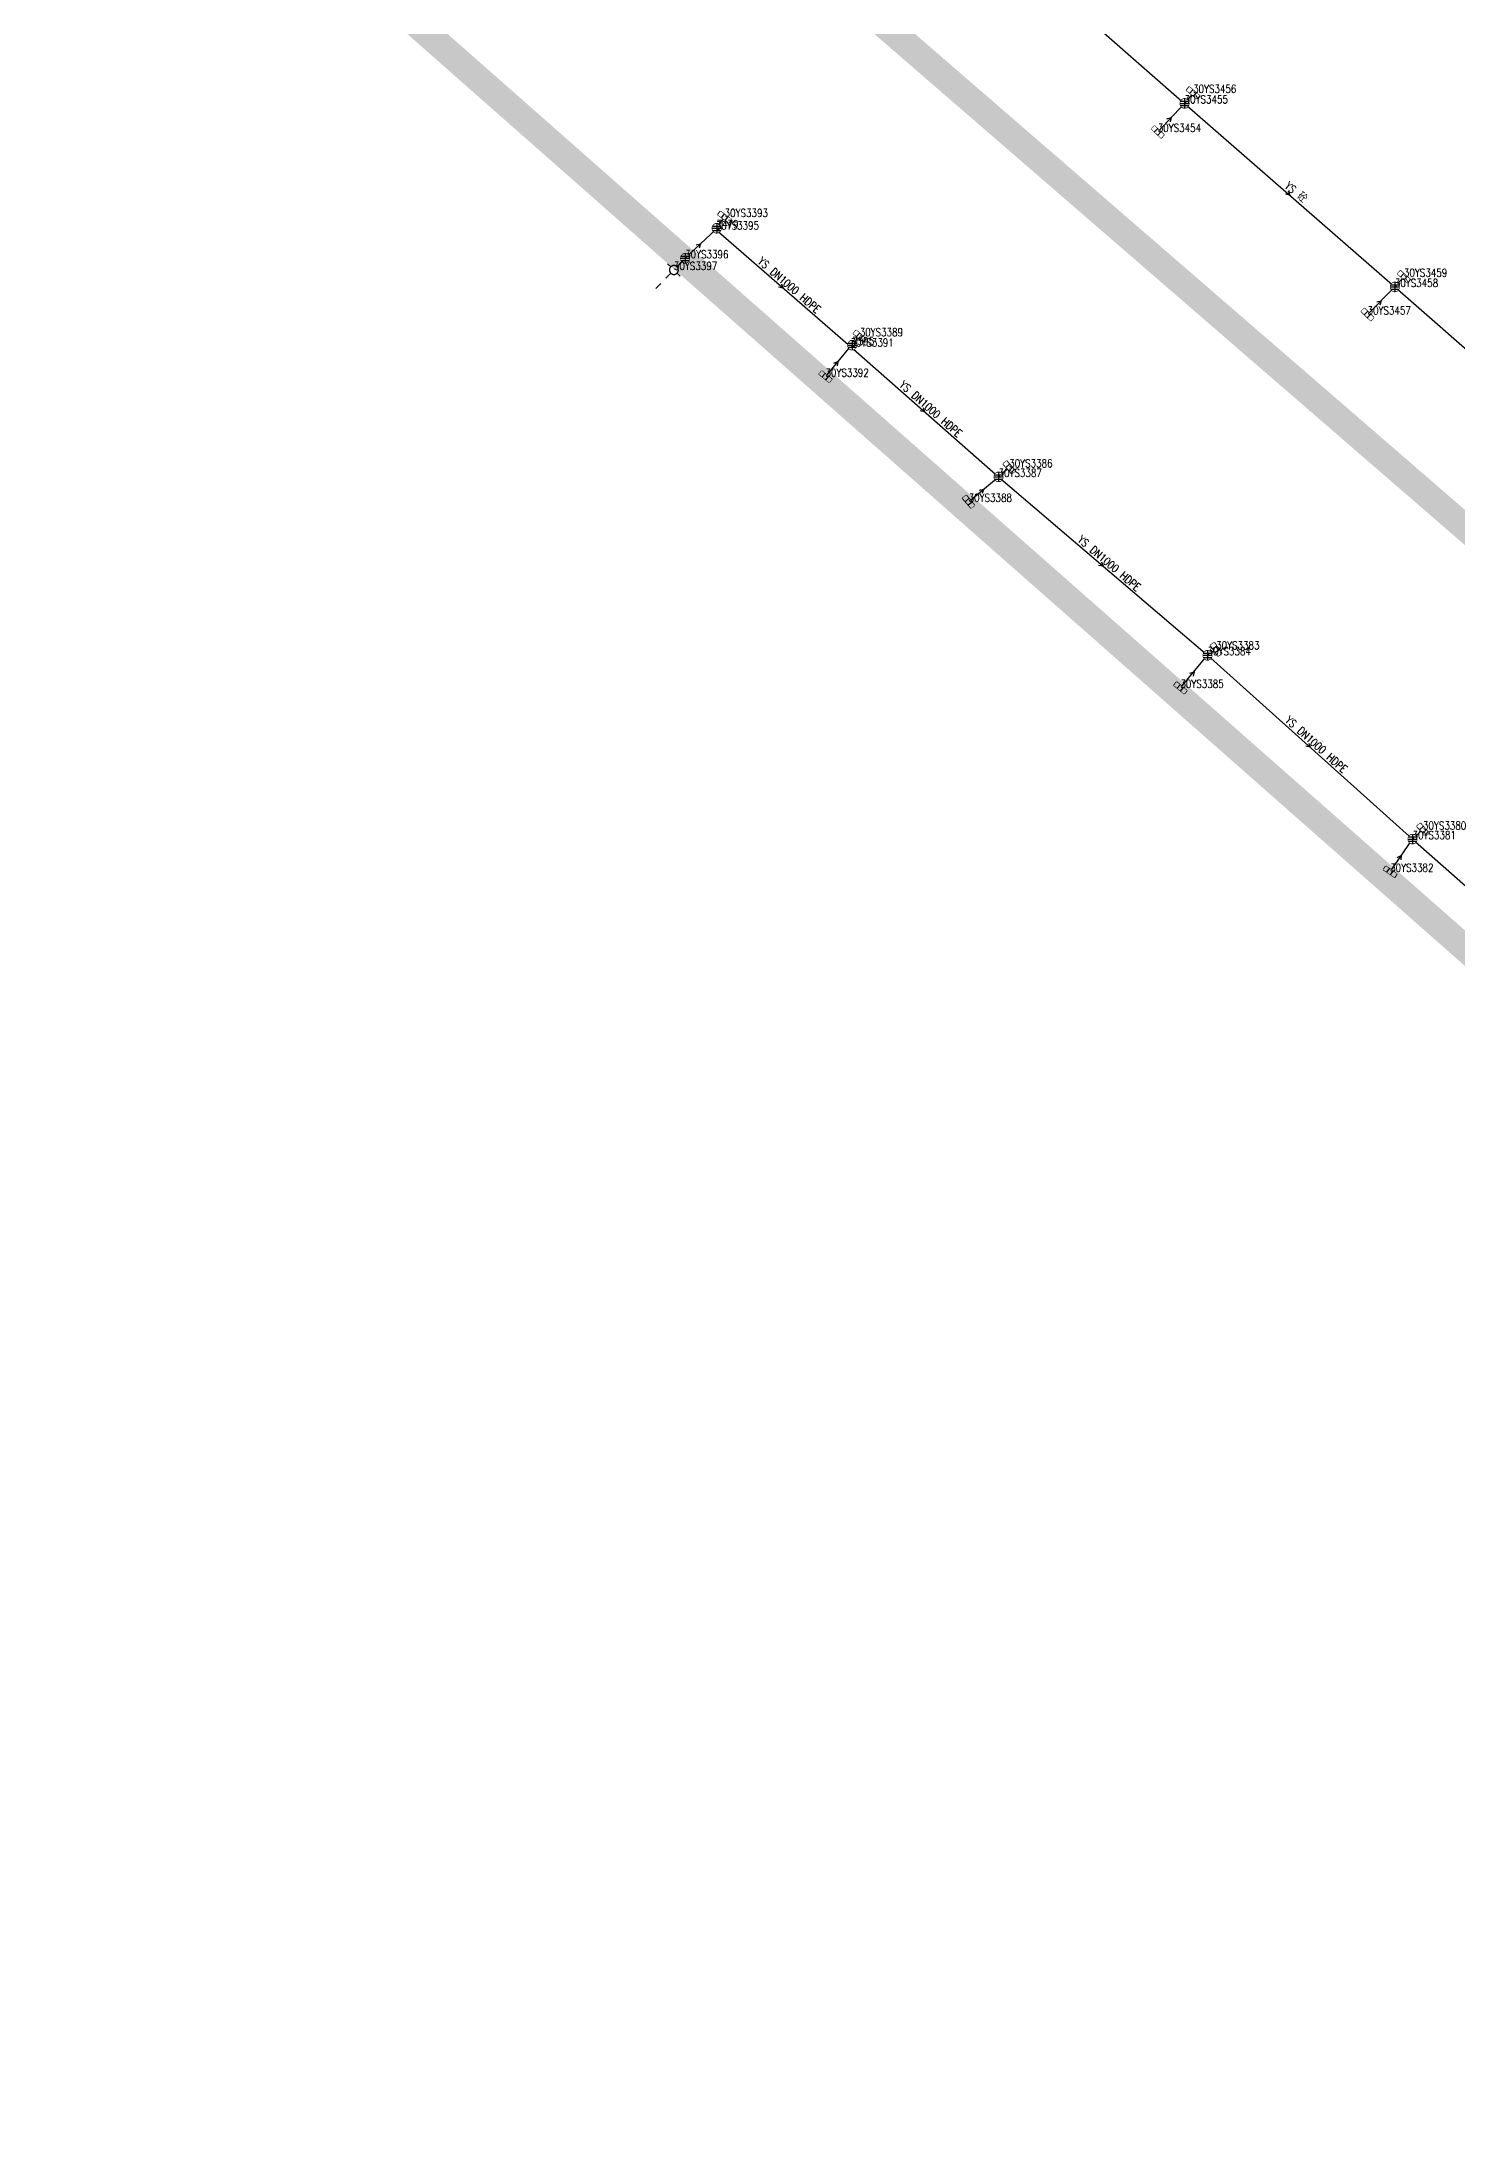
# Model space of a CAD drawing. Extents: x 78813 to 99477, y 2421021 to 2448125.
# Drawn here: x 84933.7 to 85092.8, y 2431151.4 to 2431387.5 of the extents above; entities that cross this region are included whole.
import ezdxf
from ezdxf.enums import TextEntityAlignment as Align

# ---------------------------------------------------------------- set-up
doc = ezdxf.new("R2010")
doc.units = 0
doc.set_wipeout_variables(frame=1)
doc.layers.get('0').update_dxf_attribs({"linetype": 'CONTINUOUS'})
doc.layers.add('DX_YS', color=42, linetype='CONTINUOUS')
doc.layers.add('道路', color=5, linetype='CONTINUOUS')
doc.layers.add('YSANNEXE', color=7, linetype='CONTINUOUS', true_color=0xcc9900)
doc.layers.add('YSLINE', color=7, linetype='CONTINUOUS', true_color=0xcc9900)
doc.styles.add('CcNameZT', font='txt.SHX', dxfattribs={"width": 0.8, "bigfont": 'HZTXT.SHX'})
doc.styles.get("Standard").update_dxf_attribs({"font": 'txt.shx', "bigfont": 'hztxt.shx'})

# ---------------------------------------------------------------- blocks, each defined once
blk = doc.blocks.new('PS管线点')
blk.add_wipeout([(0.5, 0), (0.5, 0.03), (0.5, 0.07), (0.49, 0.1), (0.48, 0.14), (0.47, 0.17), (0.46, 0.2), (0.44, 0.23), (0.42, 0.26), (0.4, 0.29), (0.38, 0.32), (0.36, 0.35), (0.33, 0.37), (0.31, 0.39), (0.28, 0.41), (0.25, 0.43), (0.22, 0.45), (0.19, 0.46), (0.15, 0.48), (0.12, 0.49), (0.09, 0.49), (0.05, 0.5), (0.02, 0.5), (-0.02, 0.5), (-0.05, 0.5), (-0.09, 0.49), (-0.12, 0.49), (-0.15, 0.48), (-0.19, 0.46), (-0.22, 0.45), (-0.25, 0.43), (-0.28, 0.41), (-0.31, 0.39), (-0.33, 0.37), (-0.36, 0.35), (-0.38, 0.32), (-0.4, 0.29), (-0.42, 0.26), (-0.44, 0.23), (-0.46, 0.2), (-0.47, 0.17), (-0.48, 0.14), (-0.49, 0.1), (-0.5, 0.07), (-0.5, 0.03), (-0.5, 0), (-0.5, -0.03), (-0.5, -0.07), (-0.49, -0.1), (-0.48, -0.14), (-0.47, -0.17), (-0.46, -0.2), (-0.44, -0.23), (-0.42, -0.26), (-0.4, -0.29), (-0.38, -0.32), (-0.36, -0.35), (-0.33, -0.37), (-0.31, -0.39), (-0.28, -0.41), (-0.25, -0.43), (-0.22, -0.45), (-0.19, -0.46), (-0.15, -0.48), (-0.12, -0.49), (-0.09, -0.49), (-0.05, -0.5), (-0.02, -0.5), (0.02, -0.5), (0.05, -0.5), (0.09, -0.49), (0.12, -0.49), (0.15, -0.48), (0.19, -0.46), (0.22, -0.45), (0.25, -0.43), (0.28, -0.41), (0.31, -0.39), (0.33, -0.37), (0.36, -0.35), (0.38, -0.32), (0.4, -0.29), (0.42, -0.26), (0.44, -0.23), (0.46, -0.2), (0.47, -0.17), (0.48, -0.14), (0.49, -0.1), (0.5, -0.07)])
blk.add_lwpolyline([(0.5, 0), (0.5, 0.03), (0.5, 0.07), (0.49, 0.1), (0.48, 0.14), (0.47, 0.17), (0.46, 0.2), (0.44, 0.23), (0.42, 0.26), (0.4, 0.29), (0.38, 0.32), (0.36, 0.35), (0.33, 0.37), (0.31, 0.39), (0.28, 0.41), (0.25, 0.43), (0.22, 0.45), (0.19, 0.46), (0.15, 0.48), (0.12, 0.49), (0.09, 0.49), (0.05, 0.5), (0.02, 0.5), (-0.02, 0.5), (-0.05, 0.5), (-0.09, 0.49), (-0.12, 0.49), (-0.15, 0.48), (-0.19, 0.46), (-0.22, 0.45), (-0.25, 0.43), (-0.28, 0.41), (-0.31, 0.39), (-0.33, 0.37), (-0.36, 0.35), (-0.38, 0.32), (-0.4, 0.29), (-0.42, 0.26), (-0.44, 0.23), (-0.46, 0.2), (-0.47, 0.17), (-0.48, 0.14), (-0.49, 0.1), (-0.5, 0.07), (-0.5, 0.03), (-0.5, 0), (-0.5, -0.03), (-0.5, -0.07), (-0.49, -0.1), (-0.48, -0.14), (-0.47, -0.17), (-0.46, -0.2), (-0.44, -0.23), (-0.42, -0.26), (-0.4, -0.29), (-0.38, -0.32), (-0.36, -0.35), (-0.33, -0.37), (-0.31, -0.39), (-0.28, -0.41), (-0.25, -0.43), (-0.22, -0.45), (-0.19, -0.46), (-0.15, -0.48), (-0.12, -0.49), (-0.09, -0.49), (-0.05, -0.5), (-0.02, -0.5), (0.02, -0.5), (0.05, -0.5), (0.09, -0.49), (0.12, -0.49), (0.15, -0.48), (0.19, -0.46), (0.22, -0.45), (0.25, -0.43), (0.28, -0.41), (0.31, -0.39), (0.33, -0.37), (0.36, -0.35), (0.38, -0.32), (0.4, -0.29), (0.42, -0.26), (0.44, -0.23), (0.46, -0.2), (0.47, -0.17), (0.48, -0.14), (0.49, -0.1), (0.5, -0.07), (0.5, 0)], close=True)
blk = doc.blocks.new('PS雨水井')
blk.add_lwpolyline([(1, 0), (1, 0.07), (0.99, 0.14), (0.98, 0.21), (0.96, 0.28), (0.94, 0.34), (0.91, 0.41), (0.88, 0.47), (0.85, 0.53), (0.81, 0.59), (0.77, 0.64), (0.72, 0.69), (0.67, 0.74), (0.62, 0.79), (0.56, 0.83), (0.5, 0.87), (0.44, 0.9), (0.37, 0.93), (0.31, 0.95), (0.24, 0.97), (0.17, 0.98), (0.1, 0.99), (0.03, 1), (-0.03, 1), (-0.1, 0.99), (-0.17, 0.98), (-0.24, 0.97), (-0.31, 0.95), (-0.37, 0.93), (-0.44, 0.9), (-0.5, 0.87), (-0.56, 0.83), (-0.62, 0.79), (-0.67, 0.74), (-0.72, 0.69), (-0.77, 0.64), (-0.81, 0.59), (-0.85, 0.53), (-0.88, 0.47), (-0.91, 0.41), (-0.94, 0.34), (-0.96, 0.28), (-0.98, 0.21), (-0.99, 0.14), (-1, 0.07), (-1, 0), (-1, -0.07), (-0.99, -0.14), (-0.98, -0.21), (-0.96, -0.28), (-0.94, -0.34), (-0.91, -0.41), (-0.88, -0.47), (-0.85, -0.53), (-0.81, -0.59), (-0.77, -0.64), (-0.72, -0.69), (-0.67, -0.74), (-0.62, -0.79), (-0.56, -0.83), (-0.5, -0.87), (-0.44, -0.9), (-0.37, -0.93), (-0.31, -0.95), (-0.24, -0.97), (-0.17, -0.98), (-0.1, -0.99), (-0.03, -1), (0.03, -1), (0.1, -0.99), (0.17, -0.98), (0.24, -0.97), (0.31, -0.95), (0.37, -0.93), (0.44, -0.9), (0.5, -0.87), (0.56, -0.83), (0.62, -0.79), (0.67, -0.74), (0.72, -0.69), (0.77, -0.64), (0.81, -0.59), (0.85, -0.53), (0.88, -0.47), (0.91, -0.41), (0.94, -0.34), (0.96, -0.28), (0.98, -0.21), (0.99, -0.14), (1, 0)], close=True)
blk.add_wipeout([(1, 0), (1, 0.07), (0.99, 0.14), (0.98, 0.21), (0.96, 0.28), (0.94, 0.34), (0.91, 0.41), (0.88, 0.47), (0.85, 0.53), (0.81, 0.59), (0.77, 0.64), (0.72, 0.69), (0.67, 0.74), (0.62, 0.79), (0.56, 0.83), (0.5, 0.87), (0.44, 0.9), (0.37, 0.93), (0.31, 0.95), (0.24, 0.97), (0.17, 0.98), (0.1, 0.99), (0.03, 1), (-0.03, 1), (-0.1, 0.99), (-0.17, 0.98), (-0.24, 0.97), (-0.31, 0.95), (-0.37, 0.93), (-0.44, 0.9), (-0.5, 0.87), (-0.56, 0.83), (-0.62, 0.79), (-0.67, 0.74), (-0.72, 0.69), (-0.77, 0.64), (-0.81, 0.59), (-0.85, 0.53), (-0.88, 0.47), (-0.91, 0.41), (-0.94, 0.34), (-0.96, 0.28), (-0.98, 0.21), (-0.99, 0.14), (-1, 0.07), (-1, 0), (-1, -0.07), (-0.99, -0.14), (-0.98, -0.21), (-0.96, -0.28), (-0.94, -0.34), (-0.91, -0.41), (-0.88, -0.47), (-0.85, -0.53), (-0.81, -0.59), (-0.77, -0.64), (-0.72, -0.69), (-0.67, -0.74), (-0.62, -0.79), (-0.56, -0.83), (-0.5, -0.87), (-0.44, -0.9), (-0.37, -0.93), (-0.31, -0.95), (-0.24, -0.97), (-0.17, -0.98), (-0.1, -0.99), (-0.03, -1), (0.03, -1), (0.1, -0.99), (0.17, -0.98), (0.24, -0.97), (0.31, -0.95), (0.37, -0.93), (0.44, -0.9), (0.5, -0.87), (0.56, -0.83), (0.62, -0.79), (0.67, -0.74), (0.72, -0.69), (0.77, -0.64), (0.81, -0.59), (0.85, -0.53), (0.88, -0.47), (0.91, -0.41), (0.94, -0.34), (0.96, -0.28), (0.98, -0.21), (0.99, -0.14)])
for p, q in [((-1, 0), (0, 0)), ((-0.88, 0.48), (0, 0.47)), ((0, 1), (0, 0)), ((0, 0.47), (0.88, 0.47)), ((0, 0), (0, -1)), ((0, 0), (1, 0)), ((-0.88, -0.48), (0, -0.48)), ((0, -0.48), (0.88, -0.48))]:
    blk.add_line(p, q)
blk = doc.blocks.new('PS雨篦')
blk.add_lwpolyline([(-1.5, 0.5), (0, 0.5), (1.5, 0.5), (1.5, -0.5), (0, -0.5), (-1.5, -0.5)], close=True)
blk.add_wipeout([(-1.5, 0.5), (0, 0.5), (1.5, 0.5), (1.5, -0.5), (0, -0.5), (-1.5, -0.5)])
for p, q in [((-0.51, -0.5), (-0.51, 0.5)), ((0.49, -0.5), (0.49, 0.5))]:
    blk.add_line(p, q)
blk = doc.blocks.new('PS预留口')
blk.add_lwpolyline([(4.2, 0), (5.8, 0)])
blk.add_wipeout([(1, 0), (1, 0.07), (0.99, 0.14), (0.98, 0.21), (0.96, 0.28), (0.94, 0.34), (0.91, 0.41), (0.88, 0.47), (0.85, 0.53), (0.81, 0.59), (0.77, 0.64), (0.72, 0.69), (0.67, 0.74), (0.62, 0.79), (0.56, 0.83), (0.5, 0.87), (0.44, 0.9), (0.37, 0.93), (0.31, 0.95), (0.24, 0.97), (0.17, 0.98), (0.1, 0.99), (0.03, 1), (-0.03, 1), (-0.1, 0.99), (-0.17, 0.98), (-0.24, 0.97), (-0.31, 0.95), (-0.37, 0.93), (-0.44, 0.9), (-0.5, 0.87), (-0.56, 0.83), (-0.62, 0.79), (-0.67, 0.74), (-0.72, 0.69), (-0.77, 0.64), (-0.81, 0.59), (-0.85, 0.53), (-0.88, 0.47), (-0.91, 0.41), (-0.94, 0.34), (-0.96, 0.28), (-0.98, 0.21), (-0.99, 0.14), (-1, 0.07), (-1, 0), (-1, -0.07), (-0.99, -0.14), (-0.98, -0.21), (-0.96, -0.28), (-0.94, -0.34), (-0.91, -0.41), (-0.88, -0.47), (-0.85, -0.53), (-0.81, -0.59), (-0.77, -0.64), (-0.72, -0.69), (-0.67, -0.74), (-0.62, -0.79), (-0.56, -0.83), (-0.5, -0.87), (-0.44, -0.9), (-0.37, -0.93), (-0.31, -0.95), (-0.24, -0.97), (-0.17, -0.98), (-0.1, -0.99), (-0.03, -1), (0.03, -1), (0.1, -0.99), (0.17, -0.98), (0.24, -0.97), (0.31, -0.95), (0.37, -0.93), (0.44, -0.9), (0.5, -0.87), (0.56, -0.83), (0.62, -0.79), (0.67, -0.74), (0.72, -0.69), (0.77, -0.64), (0.81, -0.59), (0.85, -0.53), (0.88, -0.47), (0.91, -0.41), (0.94, -0.34), (0.96, -0.28), (0.98, -0.21), (0.99, -0.14)])
blk.add_line((1, 0), (2.6, 0))
blk.add_lwpolyline([(1, 0), (1, 0.07), (0.99, 0.14), (0.98, 0.21), (0.96, 0.28), (0.94, 0.34), (0.91, 0.41), (0.88, 0.47), (0.85, 0.53), (0.81, 0.59), (0.77, 0.64), (0.72, 0.69), (0.67, 0.74), (0.62, 0.79), (0.56, 0.83), (0.5, 0.87), (0.44, 0.9), (0.37, 0.93), (0.31, 0.95), (0.24, 0.97), (0.17, 0.98), (0.1, 0.99), (0.03, 1), (-0.03, 1), (-0.1, 0.99), (-0.17, 0.98), (-0.24, 0.97), (-0.31, 0.95), (-0.37, 0.93), (-0.44, 0.9), (-0.5, 0.87), (-0.56, 0.83), (-0.62, 0.79), (-0.67, 0.74), (-0.72, 0.69), (-0.77, 0.64), (-0.81, 0.59), (-0.85, 0.53), (-0.88, 0.47), (-0.91, 0.41), (-0.94, 0.34), (-0.96, 0.28), (-0.98, 0.21), (-0.99, 0.14), (-1, 0.07), (-1, 0), (-1, -0.07), (-0.99, -0.14), (-0.98, -0.21), (-0.96, -0.28), (-0.94, -0.34), (-0.91, -0.41), (-0.88, -0.47), (-0.85, -0.53), (-0.81, -0.59), (-0.77, -0.64), (-0.72, -0.69), (-0.67, -0.74), (-0.62, -0.79), (-0.56, -0.83), (-0.5, -0.87), (-0.44, -0.9), (-0.37, -0.93), (-0.31, -0.95), (-0.24, -0.97), (-0.17, -0.98), (-0.1, -0.99), (-0.03, -1), (0.03, -1), (0.1, -0.99), (0.17, -0.98), (0.24, -0.97), (0.31, -0.95), (0.37, -0.93), (0.44, -0.9), (0.5, -0.87), (0.56, -0.83), (0.62, -0.79), (0.67, -0.74), (0.72, -0.69), (0.77, -0.64), (0.81, -0.59), (0.85, -0.53), (0.88, -0.47), (0.91, -0.41), (0.94, -0.34), (0.96, -0.28), (0.98, -0.21), (0.99, -0.14), (1, 0)], close=True)
for points in [[(0, 1), (0, 2)], [(0, -2), (0, -1)]]:
    blk.add_lwpolyline(points)
blk = doc.blocks.new('测量点')
h = blk.add_hatch(color=256)
edge = h.paths.add_edge_path()
edge.add_arc((0, 0), 0.5, 0, 360)
blk.add_circle((0, 0), 0.5)
blk = doc.blocks.new('LX')
for p, q in [((-0.866, 0.5), (0, 0)), ((0, 0), (-0.866, -0.5))]:
    blk.add_line(p, q)

msp = doc.modelspace()

# ---------------------------------------------------------------- linework, layer by layer
at = {"layer": 'YSLINE'}
for p, q in [((85041.18, 2431398.99), (85062.15, 2431380.63)), ((85059.13, 2431377.42), (85062.15, 2431380.63)), ((85063.1, 2431381.81), (85062.15, 2431380.63)), ((85062.15, 2431380.63), (85085.79, 2431359.98)), ((85005.99, 2431363.2), (85009.43, 2431366.44)), ((85010.43, 2431367.85), (85009.43, 2431366.44)), ((85009.43, 2431366.44), (85024.58, 2431353.28)), ((85004.73, 2431361.89), (85005.99, 2431363.2)), ((85082.72, 2431356.88), (85085.79, 2431359.98)), ((85086.81, 2431361.13), (85085.79, 2431359.98)), ((85085.79, 2431359.98), (85107.15, 2431341.25)), ((85021.77, 2431349.89), (85024.58, 2431353.28)), ((85025.62, 2431354.44), (85024.58, 2431353.28)), ((85024.58, 2431353.28), (85041.23, 2431338.62)), ((85037.87, 2431335.82), (85041.23, 2431338.62)), ((85042.43, 2431339.69), (85041.23, 2431338.62)), ((85041.23, 2431338.62), (85064.73, 2431318.55)), ((85065.7, 2431319.22), (85064.73, 2431318.55)), ((85061.68, 2431314.88), (85064.73, 2431318.55)), ((85064.73, 2431318.55), (85087.78, 2431297.88)), ((85085.26, 2431294.21), (85087.78, 2431297.88)), ((85088.95, 2431298.95), (85087.78, 2431297.88)), ((85087.78, 2431297.88), (85111.07, 2431277.27))]:
    msp.add_line(p, q, dxfattribs=at)

# ---------------------------------------------------------------- block references
at = {"layer": 'YSANNEXE', "yscale": 0.5, "zscale": 0.5}
for p, xscale, rotation in [((85073.97, 2431370.31), 0.5000000001204519, 319.1374918729616), ((85017, 2431359.86), 0.5000000001204519, 319.1374918729616), ((85032.9, 2431345.95), 0.4999999998866608, 318.5645341074481), ((85052.98, 2431328.58), 0.4999999999088414, 319.7104496964721), ((85076.26, 2431308.21), 0.4999999999871826, 317.9915762995381)]:
    msp.add_blockref('LX', p, dxfattribs=dict(at, xscale=xscale, rotation=rotation))

# ---------------------------------------------------------------- texts
at = {"layer": 'DX_YS', "style": 'CcNameZT', "width": 0.8}
for s, rotation, p in [(' YS 砼', 318.8682, (85074.13, 2431370.5, 1.75)), (' YS DN1000 HDPE', 319.0265, (85017.17, 2431360.05, 2.01)), (' YS DN1000 HDPE', 318.6163, (85033.07, 2431346.14, 1.99)), (' YS DN1000 HDPE', 319.5131, (85053.14, 2431328.77, 2.11)), (' YS DN1000 HDPE', 318.11, (85076.42, 2431308.4, 1.92))]:
    msp.add_text(s, height=0.9, rotation=rotation, dxfattribs=at).set_placement(p, align=Align.CENTER)

# ---------------------------------------------------------------- next in the draw order: block references
at = {"layer": 'DX_YS', "xscale": 0.5, "yscale": 0.5, "zscale": 0.5}
for name, p in [('PS雨水井', (85062.15, 2431380.63, 1.75)), ('PS管线点', (85009.43, 2431366.44, 2.01)), ('PS雨水井', (85085.79, 2431359.98, 1.6)), ('PS管线点', (85024.58, 2431353.28, 1.99)), ('PS雨水井', (85041.23, 2431338.62, 2.11)), ('PS雨水井', (85064.73, 2431318.55, 1.92)), ('PS雨水井', (85087.78, 2431297.88, 1.9))]:
    msp.add_blockref(name, p, dxfattribs=at)
at = {"layer": 'DX_YS', "yscale": 0.5, "zscale": 0.5}
for name, p, xscale, rotation in [('PS雨篦', (85059.13, 2431377.42, 3.02), 0.500000000098757, 316.7924942403925), ('PS预留口', (85004.73, 2431361.89, 2.94), 0.5000000000333206, 225.95521142147), ('PS雨篦', (85082.72, 2431356.88, 2.87), 0.4999999999278151, 315.2413612288511), ('PS雨篦', (85021.77, 2431349.89, 3.15), 0.5000000000883871, 320.3844694808509), ('PS雨篦', (85037.87, 2431335.82, 3.28), 0.5000000000972787, 309.770298710373), ('PS雨篦', (85061.68, 2431314.88, 3.03), 0.4999999998891823, 320.3064965128958), ('PS雨篦', (85085.26, 2431294.21, 2.9), 0.5000000000051332, 325.4000423682659)]:
    msp.add_blockref(name, p, dxfattribs=dict(at, xscale=xscale, rotation=rotation))

# ---------------------------------------------------------------- next in the draw order: block references
for p, xscale, rotation in [((85063.1, 2431381.81, 2.79), 0.4999999999362931, 140.9153055063456), ((85010.43, 2431367.85, 3.22), 0.5000000001043026, 144.5009989584288), ((85086.81, 2431361.13, 2.56), 0.4999999999557938, 138.2952896704278), ((85025.62, 2431354.44, 3.06), 0.4999999998741295, 138.0209964803423), ((85042.43, 2431339.69, 3.25), 0.5000000000761722, 131.907976223844), ((85065.7, 2431319.22, 3.03), 0.4999999998351736, 124.4481905020015), ((85088.95, 2431298.95, 2.87), 0.4999999999302562, 132.5437779605238)]:
    msp.add_blockref('PS雨篦', p, dxfattribs=dict(at, xscale=xscale, rotation=rotation))
at = {"layer": 'DX_YS', "xscale": 0.5, "yscale": 0.5, "zscale": 0.5}
msp.add_blockref('PS雨水井', (85005.99, 2431363.2, 2.28), dxfattribs=at)
at = {"layer": 'YSANNEXE', "yscale": 0.5, "zscale": 0.5}
for p, xscale, rotation in [((85060.64, 2431379.03), 0.5000000000658894, 46.98253920664027), ((85084.25, 2431358.43), 0.499999999860744, 45.26366580035281), ((85023.18, 2431351.59), 0.5000000001275243, 50.4202859825869), ((85039.55, 2431337.22), 0.4999999999792266, 39.53408786026023), ((85063.21, 2431316.71), 0.5000000001275243, 50.4202859825869), ((85086.52, 2431296.04), 0.499999999832394, 55.57690611497817)]:
    msp.add_blockref('LX', p, dxfattribs=dict(at, xscale=xscale, rotation=rotation))

# ---------------------------------------------------------------- next in the draw order: texts
at = {"layer": 'DX_YS', "width": 0.8}
for s, p in [('30YS3454', (85059.13, 2431377.42, 3.02)), ('30YS3457', (85082.72, 2431356.88, 2.87)), ('30YS3392', (85021.77, 2431349.89, 3.15)), ('30YS3388', (85037.87, 2431335.82, 3.28)), ('30YS3385', (85061.68, 2431314.88, 3.03)), ('30YS3382', (85085.26, 2431294.21, 2.9))]:
    msp.add_text(s, height=0.9, dxfattribs=at).set_placement(p)

# ---------------------------------------------------------------- next in the draw order: block references
at = {"layer": 'DX_YS', "xscale": 0.5, "yscale": 0.5, "zscale": 0.5}
for p in [(85009.54, 2431366.58, 1.99), (85024.78, 2431353.43, 1.99)]:
    msp.add_blockref('测量点', p, dxfattribs=at)

# ---------------------------------------------------------------- next in the draw order: texts
at = {"layer": 'DX_YS', "width": 0.8}
for s, p in [('30YS3455', (85062.15, 2431380.63, 1.75)), ('30YS3456', (85063.1, 2431381.81, 2.79)), ('30YS3396', (85005.99, 2431363.2, 2.28)), ('30YS3397', (85004.73, 2431361.89, 2.94)), ('30YS3459', (85086.81, 2431361.13, 2.56)), ('30YS3458', (85085.79, 2431359.98, 1.6)), ('30YS3386', (85042.43, 2431339.69, 3.25)), ('30YS3387', (85041.23, 2431338.62, 2.11)), ('30YS3384', (85064.73, 2431318.55, 1.92)), ('30YS3383', (85065.7, 2431319.22, 3.03)), ('30YS3381', (85087.78, 2431297.88, 1.9)), ('30YS3380', (85088.95, 2431298.95, 2.87))]:
    msp.add_text(s, height=0.9, dxfattribs=at).set_placement(p)

# ---------------------------------------------------------------- next in the draw order: block references
at = {"layer": 'DX_YS', "xscale": 0.5, "yscale": 0.5, "zscale": 0.5}
for p in [(85009.54, 2431366.58, 1.99), (85024.78, 2431353.43, 1.99)]:
    msp.add_blockref('PS雨水井', p, dxfattribs=at)

# ---------------------------------------------------------------- next in the draw order: linework, layer by layer
at = {"layer": '道路', "const_width": 3, "flags": 128}
for points in [[(83418.46, 2432865.07), (84960.96, 2431447.82), (86043.08, 2430511), (88488.76, 2428368.31)], [(87387.56, 2429283.29), (86552.32, 2430008.08), (86129.28, 2430372.79), (84963.33, 2431400.5)]]:
    msp.add_lwpolyline(points, dxfattribs=at)

# ---------------------------------------------------------------- next in the draw order: block references
at = {"layer": 'YSANNEXE', "xscale": 0.4999999999814238, "yscale": 0.5, "zscale": 0.5, "rotation": 43.54479242712766}
msp.add_blockref('LX', (85007.71, 2431364.82), dxfattribs=at)

# ---------------------------------------------------------------- next in the draw order: texts
at = {"layer": 'DX_YS', "width": 0.8}
for s, p in [('30YS3393', (85010.43, 2431367.85, 3.22)), ('30YS3395', (85009.43, 2431366.44, 2.01)), ('7479', (85009.54, 2431366.58, 1.99)), ('30YS3389', (85025.62, 2431354.44, 3.06)), ('30YS3391', (85024.58, 2431353.28, 1.99)), ('7595', (85024.78, 2431353.43, 1.99))]:
    msp.add_text(s, height=0.9, dxfattribs=at).set_placement(p)

doc.saveas('drawing.dxf')
